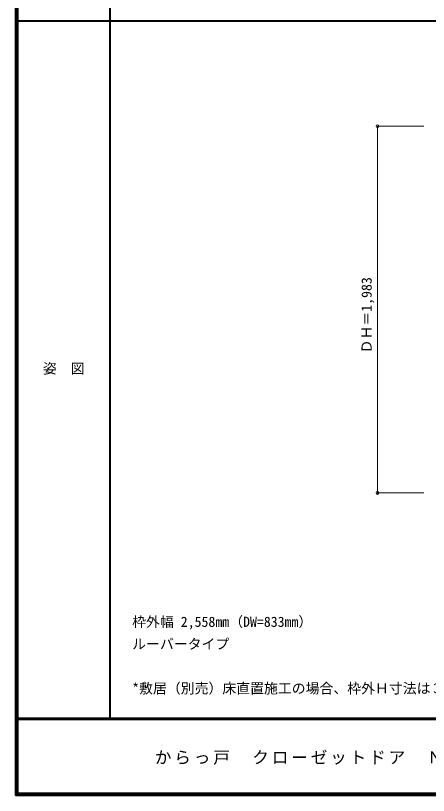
# Model space of a CAD drawing. Units: millimetres, scale not verified. Extents: x -6000 to 5700, y -4307 to 4175.
# Drawn here: x -6000 to -3769, y -4205 to 12 of the extents above; entities that cross this region are included whole.
import ezdxf
from ezdxf.enums import TextEntityAlignment as Align

# ---------------------------------------------------------------- set-up
doc = ezdxf.new("R2010")
doc.units = ezdxf.units.MM
doc.header["$LTSCALE"] = 30
doc.header["$PDMODE"] = 32
doc.header["$PDSIZE"] = 15
doc.layers.add('0-A_文字', color=7, linetype='Continuous')
doc.layers.add('F-A_文字', color=7, linetype='Continuous')
doc.layers.add('0-B_寸法', color=7, linetype='Continuous', lineweight=9)
doc.layers.add('F-1_枠', color=6, linetype='Continuous', lineweight=40)
doc.styles.add('ＭＳ ゴシック', font='')
doc.styles.get('ＭＳ ゴシック').set_extended_font_data('MS Gothic')

msp = doc.modelspace()

# ---------------------------------------------------------------- linework, layer by layer
at = {"layer": '0-B_寸法', "color": 4}
for p, q in [((-4044, -586.5), (-4044, -2569.5)), ((-4044, -586.5), (-3794, -586.5)), ((-4044, -2569.5), (-3794, -2569.5))]:
    msp.add_line(p, q, dxfattribs=at)
at = {"layer": '0-B_寸法'}
for p in [(-4044, -586.5), (-4044, -2569.5)]:
    msp.add_point(p, dxfattribs=at)
at = {"layer": 'F-1_枠'}
for p, q in [((-6000, 4175), (-6000, -4205)), ((-5995, 4175), (-5995, -4205)), ((-5990, 4175), (-5990, -4205)), ((-5490, 4175), (-5490, -3790)), ((-6000, -15.5), (5700, -15.5)), ((5700, -3790), (-6000, -3790)), ((5700, -3795), (-6000, -3795)), ((5700, -4195), (-6000, -4195)), ((5700, -4200), (-6000, -4200)), ((5700, -4205), (-6000, -4205))]:
    msp.add_line(p, q, dxfattribs=at)

# ---------------------------------------------------------------- texts
at = {"layer": '0-A_文字', "style": 'ＭＳ ゴシック'}
for s, p in [('枠外幅 2,558mm（DW=833mm）', (-5370, -3310)), ('ルーバータイプ', (-5370, -3430)), ('*敷居（別売）床直置施工の場合、枠外Ｈ寸法は３ミリ高くなります。', (-5370, -3670))]:
    msp.add_text(s, height=54.99, dxfattribs=at).set_placement(p, align=Align.BOTTOM_LEFT)
at = {"layer": '0-B_寸法', "style": 'ＭＳ ゴシック'}
msp.add_text('ＤＨ＝1,983', height=54.99, rotation=90, dxfattribs=at).set_placement((-4059, -1814.75), align=Align.BOTTOM_LEFT)
at = {"layer": 'F-A_文字', "style": 'ＭＳ ゴシック'}
msp.add_text('姿\u3000図', height=54.99, dxfattribs=at).set_placement((-5852.5, -1940.25), align=Align.BOTTOM_LEFT)
at = {"layer": 'F-A_文字', "insert": (-5247.55, -4040), "char_height": 65.98, "attachment_point": 7, "style": 'ＭＳ ゴシック'}
msp.add_mtext('\\T1.17;からっ戸\u3000クローゼットドア\u3000Ｎ－ＬＸ\u3000Ｈ７尺\\~', dxfattribs=at)

doc.saveas('drawing.dxf')
